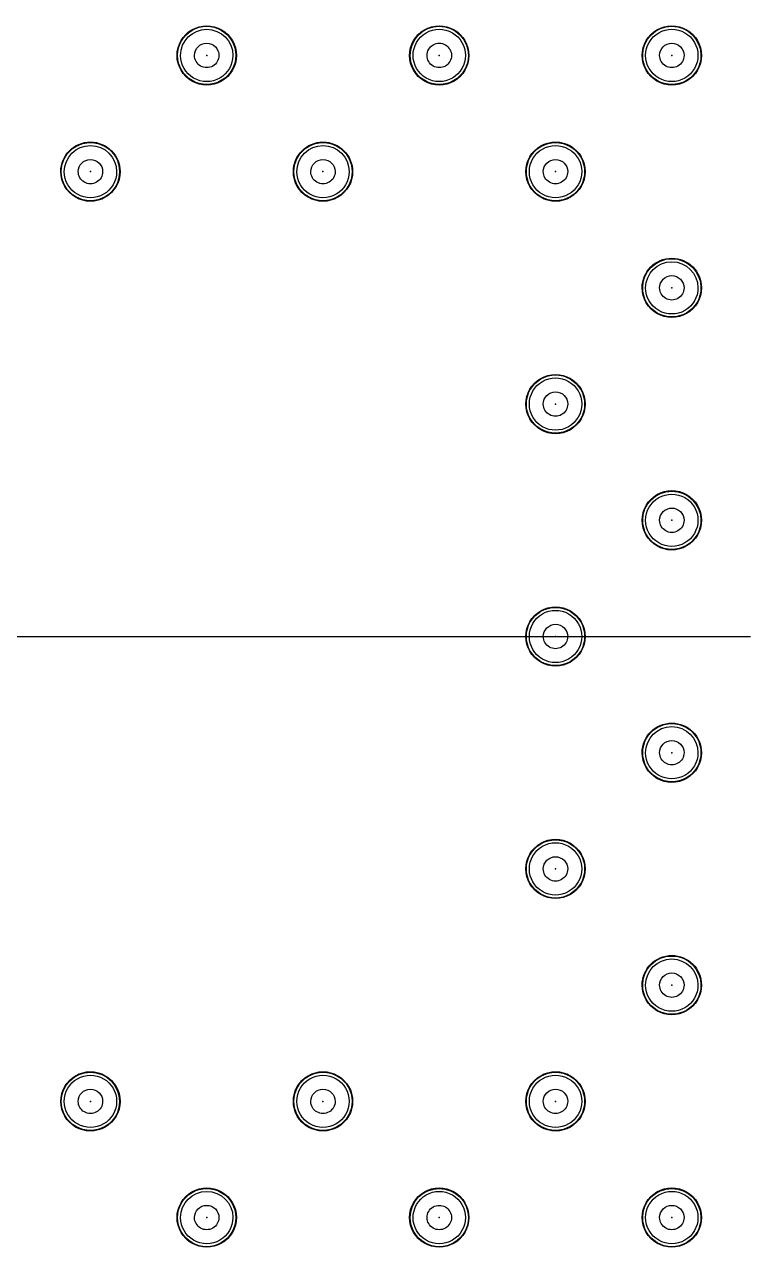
# Model space of a CAD drawing. Header units: millimetres. Extents: x 24815 to 37444, y -10619 to 6020.
# Drawn here: x 28150.46 to 28158.39, y 5863.36 to 5876.74 of the extents above; entities that cross this region are included whole.
import ezdxf

# ---------------------------------------------------------------- set-up
doc = ezdxf.new("R2010")
doc.units = ezdxf.units.MM

# ---------------------------------------------------------------- blocks, each defined once
blk = doc.blocks.new('A$C3CC6408C')
at = {"color": 2}
blk.add_line((-36.124, -39.4), (-16.624, -39.4), dxfattribs=at)
blk.add_line((-36.124, -39.4), (-16.624, -39.4), dxfattribs=at)
at = {"color": 2, "extrusion": (0, 0, -1)}
for centre, major_axis, start_param, end_param in [((-22.564, -33.05), (-0.229, 0.229), 5.497787, 8.63938), ((-22.564, -33.05), (-0.229, 0.229), 5.497787, 8.63938), ((-22.564, -33.05), (-0.225, 0.225), 5.497787, 8.63938), ((-22.564, -33.05), (-0.225, 0.225), 5.497787, 8.63938), ((-22.564, -33.05), (0.202, 0.202), 3.926991, 7.068583), ((-22.564, -33.05), (0.202, 0.202), 3.926991, 7.068583), ((-22.564, -33.05), (0.202, 0.202), 3.926991, 7.068583), ((-22.564, -33.05), (0.202, 0.202), 3.926991, 7.068583), ((-22.564, -33.05), (0.202, 0.202), 3.926991, 7.068583), ((-22.564, -33.05), (0.202, 0.202), 3.926991, 7.068583), ((-22.564, -33.05), (0.202, 0.202), 3.926991, 7.068583), ((-22.564, -33.05), (0.202, 0.202), 3.926991, 7.068583), ((-22.564, -33.05), (0.202, 0.202), 3.926991, 7.068583), ((-22.564, -33.05), (0.202, 0.202), 3.926991, 7.068583), ((-22.564, -33.05), (0.202, 0.202), 3.926991, 7.068583), ((-20.024, -33.05), (-0.229, 0.229), 5.497787, 8.63938), ((-20.024, -33.05), (-0.229, 0.229), 5.497787, 8.63938), ((-20.024, -33.05), (0.225, 0.225), 3.926991, 7.068583), ((-20.024, -33.05), (0.225, 0.225), 3.926991, 7.068583), ((-20.024, -33.05), (-0.202, 0.202), 5.497787, 8.63938), ((-20.024, -33.05), (-0.202, 0.202), 5.497787, 8.63938), ((-20.024, -33.05), (-0.202, 0.202), 5.497787, 8.63938), ((-20.024, -33.05), (-0.202, 0.202), 5.497787, 8.63938), ((-20.024, -33.05), (-0.202, 0.202), 5.497787, 8.63938), ((-20.024, -33.05), (-0.202, 0.202), 5.497787, 8.63938), ((-20.024, -33.05), (-0.202, 0.202), 5.497787, 8.63938), ((-20.024, -33.05), (-0.202, 0.202), 5.497787, 8.63938), ((-20.024, -33.05), (-0.202, 0.202), 5.497787, 8.63938), ((-20.024, -33.05), (-0.202, 0.202), 5.497787, 8.63938), ((-20.024, -33.05), (-0.202, 0.202), 5.497787, 8.63938), ((-17.484, -33.05), (-0.229, 0.229), 5.497787, 8.63938), ((-17.484, -33.05), (-0.229, 0.229), 5.497787, 8.63938), ((-17.484, -33.05), (0.225, 0.225), 3.926991, 7.068583), ((-17.484, -33.05), (0.225, 0.225), 3.926991, 7.068583), ((-17.484, -33.05), (-0.202, 0.202), 5.497787, 8.63938), ((-17.484, -33.05), (-0.202, 0.202), 5.497787, 8.63938), ((-17.484, -33.05), (-0.202, 0.202), 5.497787, 8.63938), ((-17.484, -33.05), (-0.202, 0.202), 5.497787, 8.63938), ((-17.484, -33.05), (-0.202, 0.202), 5.497787, 8.63938), ((-17.484, -33.05), (-0.202, 0.202), 5.497787, 8.63938), ((-17.484, -33.05), (-0.202, 0.202), 5.497787, 8.63938), ((-17.484, -33.05), (-0.202, 0.202), 5.497787, 8.63938), ((-17.484, -33.05), (-0.202, 0.202), 5.497787, 8.63938), ((-17.484, -33.05), (-0.202, 0.202), 5.497787, 8.63938), ((-17.484, -33.05), (-0.202, 0.202), 5.497787, 8.63938), ((-22.564, -33.05), (0.0943, 0.0943), 3.926991, 7.068583), ((-22.564, -33.05), (0.0943, 0.0943), 3.926991, 7.068583), ((-20.024, -33.05), (-0.0943, 0.0943), 5.497787, 8.63938), ((-20.024, -33.05), (-0.0943, 0.0943), 5.497787, 8.63938), ((-17.484, -33.05), (0.0943, 0.0943), 3.926991, 7.068583), ((-17.484, -33.05), (0.0943, 0.0943), 3.926991, 7.068583), ((-22.564, -33.05), (0.229, 0.229), 0.785398, 3.926991), ((-22.564, -33.05), (0.229, 0.229), 0.785398, 3.926991), ((-22.564, -33.05), (0.225, 0.225), 0.785398, 3.926991), ((-22.564, -33.05), (0.225, 0.225), 0.785398, 3.926991), ((-22.564, -33.05), (0.202, 0.202), 0.785398, 3.926991), ((-22.564, -33.05), (0.202, 0.202), 0.785398, 3.926991), ((-22.564, -33.05), (0.202, 0.202), 0.785398, 3.926991), ((-22.564, -33.05), (0.202, 0.202), 0.785398, 3.926991), ((-22.564, -33.05), (0.202, 0.202), 0.785398, 3.926991), ((-22.564, -33.05), (0.202, 0.202), 0.785398, 3.926991), ((-22.564, -33.05), (0.202, 0.202), 0.785398, 3.926991), ((-22.564, -33.05), (0.202, 0.202), 0.785398, 3.926991), ((-22.564, -33.05), (0.202, 0.202), 0.785398, 3.926991), ((-22.564, -33.05), (0.202, 0.202), 0.785398, 3.926991), ((-22.564, -33.05), (0.202, 0.202), 0.785398, 3.926991), ((-22.564, -33.05), (-0.0943, 0.0943), 2.356194, 5.497787), ((-22.564, -33.05), (-0.0943, 0.0943), 2.356194, 5.497787), ((-20.024, -33.05), (0.229, 0.229), 0.785398, 3.926991), ((-20.024, -33.05), (0.229, 0.229), 0.785398, 3.926991), ((-20.024, -33.05), (0.225, 0.225), 0.785398, 3.926991), ((-20.024, -33.05), (0.225, 0.225), 0.785398, 3.926991), ((-20.024, -33.05), (0.202, 0.202), 0.785398, 3.926991), ((-20.024, -33.05), (0.202, 0.202), 0.785398, 3.926991), ((-20.024, -33.05), (0.202, 0.202), 0.785398, 3.926991), ((-20.024, -33.05), (0.202, 0.202), 0.785398, 3.926991), ((-20.024, -33.05), (0.202, 0.202), 0.785398, 3.926991), ((-20.024, -33.05), (0.202, 0.202), 0.785398, 3.926991), ((-20.024, -33.05), (0.202, 0.202), 0.785398, 3.926991), ((-20.024, -33.05), (0.202, 0.202), 0.785398, 3.926991), ((-20.024, -33.05), (0.202, 0.202), 0.785398, 3.926991), ((-20.024, -33.05), (0.202, 0.202), 0.785398, 3.926991), ((-20.024, -33.05), (0.202, 0.202), 0.785398, 3.926991), ((-20.024, -33.05), (-0.0943, 0.0943), 2.356194, 5.497787), ((-20.024, -33.05), (-0.0943, 0.0943), 2.356194, 5.497787), ((-17.484, -33.05), (0.229, 0.229), 0.785398, 3.926991), ((-17.484, -33.05), (0.229, 0.229), 0.785398, 3.926991), ((-17.484, -33.05), (-0.225, 0.225), 2.356194, 5.497787), ((-17.484, -33.05), (-0.225, 0.225), 2.356194, 5.497787), ((-17.484, -33.05), (-0.202, 0.202), 2.356194, 5.497787), ((-17.484, -33.05), (-0.202, 0.202), 2.356194, 5.497787), ((-17.484, -33.05), (-0.202, 0.202), 2.356194, 5.497787), ((-17.484, -33.05), (-0.202, 0.202), 2.356194, 5.497787), ((-17.484, -33.05), (-0.202, 0.202), 2.356194, 5.497787), ((-17.484, -33.05), (-0.202, 0.202), 2.356194, 5.497787), ((-17.484, -33.05), (-0.202, 0.202), 2.356194, 5.497787), ((-17.484, -33.05), (-0.202, 0.202), 2.356194, 5.497787), ((-17.484, -33.05), (-0.202, 0.202), 2.356194, 5.497787), ((-17.484, -33.05), (-0.202, 0.202), 2.356194, 5.497787), ((-17.484, -33.05), (-0.202, 0.202), 2.356194, 5.497787), ((-17.484, -33.05), (0.0943, 0.0943), 0.785398, 3.926991), ((-17.484, -33.05), (0.0943, 0.0943), 0.785398, 3.926991), ((-23.834, -34.32), (0.229, 0.229), 3.926991, 7.068583), ((-23.834, -34.32), (0.229, 0.229), 3.926991, 7.068583), ((-23.834, -34.32), (-0.225, 0.225), 5.497787, 8.63938), ((-23.834, -34.32), (-0.225, 0.225), 5.497787, 8.63938), ((-23.834, -34.32), (0.202, 0.202), 3.926991, 7.068583), ((-23.834, -34.32), (0.202, 0.202), 3.926991, 7.068583), ((-23.834, -34.32), (0.202, 0.202), 3.926991, 7.068583), ((-23.834, -34.32), (0.202, 0.202), 3.926991, 7.068583), ((-23.834, -34.32), (0.202, 0.202), 3.926991, 7.068583), ((-23.834, -34.32), (0.202, 0.202), 3.926991, 7.068583), ((-23.834, -34.32), (0.202, 0.202), 3.926991, 7.068583), ((-23.834, -34.32), (0.202, 0.202), 3.926991, 7.068583), ((-23.834, -34.32), (0.202, 0.202), 3.926991, 7.068583), ((-23.834, -34.32), (0.202, 0.202), 3.926991, 7.068583), ((-23.834, -34.32), (0.202, 0.202), 3.926991, 7.068583), ((-21.294, -34.32), (0.229, 0.229), 3.926991, 7.068583), ((-21.294, -34.32), (0.229, 0.229), 3.926991, 7.068583), ((-21.294, -34.32), (-0.225, 0.225), 5.497787, 8.63938), ((-21.294, -34.32), (-0.225, 0.225), 5.497787, 8.63938), ((-21.294, -34.32), (0.202, 0.202), 3.926991, 7.068583), ((-21.294, -34.32), (0.202, 0.202), 3.926991, 7.068583), ((-21.294, -34.32), (0.202, 0.202), 3.926991, 7.068583), ((-21.294, -34.32), (0.202, 0.202), 3.926991, 7.068583), ((-21.294, -34.32), (0.202, 0.202), 3.926991, 7.068583), ((-21.294, -34.32), (0.202, 0.202), 3.926991, 7.068583), ((-21.294, -34.32), (0.202, 0.202), 3.926991, 7.068583), ((-21.294, -34.32), (0.202, 0.202), 3.926991, 7.068583), ((-21.294, -34.32), (0.202, 0.202), 3.926991, 7.068583), ((-21.294, -34.32), (0.202, 0.202), 3.926991, 7.068583), ((-21.294, -34.32), (0.202, 0.202), 3.926991, 7.068583), ((-18.754, -34.32), (-0.229, 0.229), 5.497787, 8.63938), ((-18.754, -34.32), (-0.229, 0.229), 5.497787, 8.63938), ((-18.754, -34.32), (-0.225, 0.225), 5.497787, 8.63938), ((-18.754, -34.32), (-0.225, 0.225), 5.497787, 8.63938), ((-18.754, -34.32), (-0.202, 0.202), 5.497787, 8.63938), ((-18.754, -34.32), (-0.202, 0.202), 5.497787, 8.63938), ((-18.754, -34.32), (-0.202, 0.202), 5.497787, 8.63938), ((-18.754, -34.32), (-0.202, 0.202), 5.497787, 8.63938), ((-18.754, -34.32), (-0.202, 0.202), 5.497787, 8.63938), ((-18.754, -34.32), (-0.202, 0.202), 5.497787, 8.63938), ((-18.754, -34.32), (-0.202, 0.202), 5.497787, 8.63938), ((-18.754, -34.32), (-0.202, 0.202), 5.497787, 8.63938), ((-18.754, -34.32), (-0.202, 0.202), 5.497787, 8.63938), ((-18.754, -34.32), (-0.202, 0.202), 5.497787, 8.63938), ((-18.754, -34.32), (-0.202, 0.202), 5.497787, 8.63938), ((-23.834, -34.32), (0.0943, 0.0943), 3.926991, 7.068583), ((-23.834, -34.32), (0.0943, 0.0943), 3.926991, 7.068583), ((-21.294, -34.32), (0.0943, 0.0943), 3.926991, 7.068583), ((-21.294, -34.32), (0.0943, 0.0943), 3.926991, 7.068583), ((-18.754, -34.32), (0.0943, 0.0943), 3.926991, 7.068583), ((-18.754, -34.32), (0.0943, 0.0943), 3.926991, 7.068583), ((-23.834, -34.32), (0.229, 0.229), 0.785398, 3.926991), ((-23.834, -34.32), (0.229, 0.229), 0.785398, 3.926991), ((-23.834, -34.32), (-0.225, 0.225), 2.356194, 5.497787), ((-23.834, -34.32), (-0.225, 0.225), 2.356194, 5.497787), ((-23.834, -34.32), (-0.202, 0.202), 2.356194, 5.497787), ((-23.834, -34.32), (-0.202, 0.202), 2.356194, 5.497787), ((-23.834, -34.32), (-0.202, 0.202), 2.356194, 5.497787), ((-23.834, -34.32), (-0.202, 0.202), 2.356194, 5.497787), ((-23.834, -34.32), (-0.202, 0.202), 2.356194, 5.497787), ((-23.834, -34.32), (-0.202, 0.202), 2.356194, 5.497787), ((-23.834, -34.32), (-0.202, 0.202), 2.356194, 5.497787), ((-23.834, -34.32), (-0.202, 0.202), 2.356194, 5.497787), ((-23.834, -34.32), (-0.202, 0.202), 2.356194, 5.497787), ((-23.834, -34.32), (-0.202, 0.202), 2.356194, 5.497787), ((-23.834, -34.32), (-0.202, 0.202), 2.356194, 5.497787), ((-23.834, -34.32), (0.0943, 0.0943), 0.785398, 3.926991), ((-23.834, -34.32), (0.0943, 0.0943), 0.785398, 3.926991), ((-21.294, -34.32), (0.229, 0.229), 0.785398, 3.926991), ((-21.294, -34.32), (0.229, 0.229), 0.785398, 3.926991), ((-21.294, -34.32), (-0.225, 0.225), 2.356194, 5.497787), ((-21.294, -34.32), (-0.225, 0.225), 2.356194, 5.497787), ((-21.294, -34.32), (-0.202, 0.202), 2.356194, 5.497787), ((-21.294, -34.32), (-0.202, 0.202), 2.356194, 5.497787), ((-21.294, -34.32), (-0.202, 0.202), 2.356194, 5.497787), ((-21.294, -34.32), (-0.202, 0.202), 2.356194, 5.497787), ((-21.294, -34.32), (-0.202, 0.202), 2.356194, 5.497787), ((-21.294, -34.32), (-0.202, 0.202), 2.356194, 5.497787), ((-21.294, -34.32), (-0.202, 0.202), 2.356194, 5.497787), ((-21.294, -34.32), (-0.202, 0.202), 2.356194, 5.497787), ((-21.294, -34.32), (-0.202, 0.202), 2.356194, 5.497787), ((-21.294, -34.32), (-0.202, 0.202), 2.356194, 5.497787), ((-21.294, -34.32), (-0.202, 0.202), 2.356194, 5.497787), ((-21.294, -34.32), (0.0943, 0.0943), 0.785398, 3.926991), ((-21.294, -34.32), (0.0943, 0.0943), 0.785398, 3.926991), ((-18.754, -34.32), (0.229, 0.229), 0.785398, 3.926991), ((-18.754, -34.32), (0.229, 0.229), 0.785398, 3.926991), ((-18.754, -34.32), (0.225, 0.225), 0.785398, 3.926991), ((-18.754, -34.32), (0.225, 0.225), 0.785398, 3.926991), ((-18.754, -34.32), (0.202, 0.202), 0.785398, 3.926991), ((-18.754, -34.32), (0.202, 0.202), 0.785398, 3.926991), ((-18.754, -34.32), (0.202, 0.202), 0.785398, 3.926991), ((-18.754, -34.32), (0.202, 0.202), 0.785398, 3.926991), ((-18.754, -34.32), (0.202, 0.202), 0.785398, 3.926991), ((-18.754, -34.32), (0.202, 0.202), 0.785398, 3.926991), ((-18.754, -34.32), (0.202, 0.202), 0.785398, 3.926991), ((-18.754, -34.32), (0.202, 0.202), 0.785398, 3.926991), ((-18.754, -34.32), (0.202, 0.202), 0.785398, 3.926991), ((-18.754, -34.32), (0.202, 0.202), 0.785398, 3.926991), ((-18.754, -34.32), (0.202, 0.202), 0.785398, 3.926991), ((-18.754, -34.32), (0.0943, 0.0943), 0.785398, 3.926991), ((-18.754, -34.32), (0.0943, 0.0943), 0.785398, 3.926991), ((-17.484, -35.59), (0.229, 0.229), 3.926991, 7.068583), ((-17.484, -35.59), (0.229, 0.229), 3.926991, 7.068583), ((-17.484, -35.59), (0.225, 0.225), 3.926991, 7.068583), ((-17.484, -35.59), (0.225, 0.225), 3.926991, 7.068583), ((-17.484, -35.59), (0.202, 0.202), 3.926991, 7.068583), ((-17.484, -35.59), (0.202, 0.202), 3.926991, 7.068583), ((-17.484, -35.59), (0.202, 0.202), 3.926991, 7.068583), ((-17.484, -35.59), (0.202, 0.202), 3.926991, 7.068583), ((-17.484, -35.59), (0.202, 0.202), 3.926991, 7.068583), ((-17.484, -35.59), (0.202, 0.202), 3.926991, 7.068583), ((-17.484, -35.59), (0.202, 0.202), 3.926991, 7.068583), ((-17.484, -35.59), (0.202, 0.202), 3.926991, 7.068583), ((-17.484, -35.59), (0.202, 0.202), 3.926991, 7.068583), ((-17.484, -35.59), (0.202, 0.202), 3.926991, 7.068583), ((-17.484, -35.59), (0.202, 0.202), 3.926991, 7.068583), ((-17.484, -35.59), (0.0943, 0.0943), 3.926991, 7.068583), ((-17.484, -35.59), (0.0943, 0.0943), 3.926991, 7.068583), ((-17.484, -35.59), (-0.229, 0.229), 2.356194, 5.497787), ((-17.484, -35.59), (-0.229, 0.229), 2.356194, 5.497787), ((-17.484, -35.59), (-0.225, 0.225), 2.356194, 5.497787), ((-17.484, -35.59), (-0.225, 0.225), 2.356194, 5.497787), ((-17.484, -35.59), (-0.202, 0.202), 2.356194, 5.497787), ((-17.484, -35.59), (-0.202, 0.202), 2.356194, 5.497787), ((-17.484, -35.59), (-0.202, 0.202), 2.356194, 5.497787), ((-17.484, -35.59), (-0.202, 0.202), 2.356194, 5.497787), ((-17.484, -35.59), (-0.202, 0.202), 2.356194, 5.497787), ((-17.484, -35.59), (-0.202, 0.202), 2.356194, 5.497787), ((-17.484, -35.59), (-0.202, 0.202), 2.356194, 5.497787), ((-17.484, -35.59), (-0.202, 0.202), 2.356194, 5.497787), ((-17.484, -35.59), (-0.202, 0.202), 2.356194, 5.497787), ((-17.484, -35.59), (-0.202, 0.202), 2.356194, 5.497787), ((-17.484, -35.59), (-0.202, 0.202), 2.356194, 5.497787), ((-17.484, -35.59), (0.0943, 0.0943), 0.785398, 3.926991), ((-17.484, -35.59), (0.0943, 0.0943), 0.785398, 3.926991), ((-18.754, -36.86), (-0.229, 0.229), 5.497787, 8.63938), ((-18.754, -36.86), (-0.229, 0.229), 5.497787, 8.63938), ((-18.754, -36.86), (-0.225, 0.225), 5.497787, 8.63938), ((-18.754, -36.86), (-0.225, 0.225), 5.497787, 8.63938), ((-18.754, -36.86), (-0.202, 0.202), 5.497787, 8.63938), ((-18.754, -36.86), (-0.202, 0.202), 5.497787, 8.63938), ((-18.754, -36.86), (-0.202, 0.202), 5.497787, 8.63938), ((-18.754, -36.86), (-0.202, 0.202), 5.497787, 8.63938), ((-18.754, -36.86), (-0.202, 0.202), 5.497787, 8.63938), ((-18.754, -36.86), (-0.202, 0.202), 5.497787, 8.63938), ((-18.754, -36.86), (-0.202, 0.202), 5.497787, 8.63938), ((-18.754, -36.86), (-0.202, 0.202), 5.497787, 8.63938), ((-18.754, -36.86), (-0.202, 0.202), 5.497787, 8.63938), ((-18.754, -36.86), (-0.202, 0.202), 5.497787, 8.63938), ((-18.754, -36.86), (-0.202, 0.202), 5.497787, 8.63938), ((-18.754, -36.86), (0.0943, 0.0943), 3.926991, 7.068583), ((-18.754, -36.86), (0.0943, 0.0943), 3.926991, 7.068583), ((-18.754, -36.86), (-0.229, 0.229), 2.356194, 5.497787), ((-18.754, -36.86), (-0.229, 0.229), 2.356194, 5.497787), ((-18.754, -36.86), (0.225, 0.225), 0.785398, 3.926991), ((-18.754, -36.86), (0.225, 0.225), 0.785398, 3.926991), ((-18.754, -36.86), (-0.202, 0.202), 2.356194, 5.497787), ((-18.754, -36.86), (-0.202, 0.202), 2.356194, 5.497787), ((-18.754, -36.86), (-0.202, 0.202), 2.356194, 5.497787), ((-18.754, -36.86), (-0.202, 0.202), 2.356194, 5.497787), ((-18.754, -36.86), (-0.202, 0.202), 2.356194, 5.497787), ((-18.754, -36.86), (-0.202, 0.202), 2.356194, 5.497787), ((-18.754, -36.86), (-0.202, 0.202), 2.356194, 5.497787), ((-18.754, -36.86), (-0.202, 0.202), 2.356194, 5.497787), ((-18.754, -36.86), (-0.202, 0.202), 2.356194, 5.497787), ((-18.754, -36.86), (-0.202, 0.202), 2.356194, 5.497787), ((-18.754, -36.86), (-0.202, 0.202), 2.356194, 5.497787), ((-18.754, -36.86), (0.0943, 0.0943), 0.785398, 3.926991), ((-18.754, -36.86), (0.0943, 0.0943), 0.785398, 3.926991), ((-17.484, -38.13), (-0.229, 0.229), 5.497787, 8.63938), ((-17.484, -38.13), (-0.229, 0.229), 5.497787, 8.63938), ((-17.484, -38.13), (0.225, 0.225), 3.926991, 7.068583), ((-17.484, -38.13), (0.225, 0.225), 3.926991, 7.068583), ((-17.484, -38.13), (-0.202, 0.202), 5.497787, 8.63938), ((-17.484, -38.13), (-0.202, 0.202), 5.497787, 8.63938), ((-17.484, -38.13), (-0.202, 0.202), 5.497787, 8.63938), ((-17.484, -38.13), (-0.202, 0.202), 5.497787, 8.63938), ((-17.484, -38.13), (-0.202, 0.202), 5.497787, 8.63938), ((-17.484, -38.13), (-0.202, 0.202), 5.497787, 8.63938), ((-17.484, -38.13), (-0.202, 0.202), 5.497787, 8.63938), ((-17.484, -38.13), (-0.202, 0.202), 5.497787, 8.63938), ((-17.484, -38.13), (-0.202, 0.202), 5.497787, 8.63938), ((-17.484, -38.13), (-0.202, 0.202), 5.497787, 8.63938), ((-17.484, -38.13), (-0.202, 0.202), 5.497787, 8.63938), ((-17.484, -38.13), (0.0943, 0.0943), 3.926991, 7.068583), ((-17.484, -38.13), (0.0943, 0.0943), 3.926991, 7.068583), ((-17.484, -38.13), (0.229, 0.229), 0.785398, 3.926991), ((-17.484, -38.13), (0.229, 0.229), 0.785398, 3.926991), ((-17.484, -38.13), (-0.225, 0.225), 2.356194, 5.497787), ((-17.484, -38.13), (-0.225, 0.225), 2.356194, 5.497787), ((-17.484, -38.13), (-0.202, 0.202), 2.356194, 5.497787), ((-17.484, -38.13), (-0.202, 0.202), 2.356194, 5.497787), ((-17.484, -38.13), (-0.202, 0.202), 2.356194, 5.497787), ((-17.484, -38.13), (-0.202, 0.202), 2.356194, 5.497787), ((-17.484, -38.13), (-0.202, 0.202), 2.356194, 5.497787), ((-17.484, -38.13), (-0.202, 0.202), 2.356194, 5.497787), ((-17.484, -38.13), (-0.202, 0.202), 2.356194, 5.497787), ((-17.484, -38.13), (-0.202, 0.202), 2.356194, 5.497787), ((-17.484, -38.13), (-0.202, 0.202), 2.356194, 5.497787), ((-17.484, -38.13), (-0.202, 0.202), 2.356194, 5.497787), ((-17.484, -38.13), (-0.202, 0.202), 2.356194, 5.497787), ((-17.484, -38.13), (0.0943, 0.0943), 0.785398, 3.926991), ((-17.484, -38.13), (0.0943, 0.0943), 0.785398, 3.926991), ((-18.754, -39.4), (-0.229, 0.229), 5.497787, 8.63938), ((-18.754, -39.4), (-0.229, 0.229), 5.497787, 8.63938), ((-18.754, -39.4), (-0.225, 0.225), 5.497787, 8.63938), ((-18.754, -39.4), (-0.225, 0.225), 5.497787, 8.63938), ((-18.754, -39.4), (-0.202, 0.202), 5.497787, 8.63938), ((-18.754, -39.4), (-0.202, 0.202), 5.497787, 8.63938), ((-18.754, -39.4), (-0.202, 0.202), 5.497787, 8.63938), ((-18.754, -39.4), (-0.202, 0.202), 5.497787, 8.63938), ((-18.754, -39.4), (-0.202, 0.202), 5.497787, 8.63938), ((-18.754, -39.4), (-0.202, 0.202), 5.497787, 8.63938), ((-18.754, -39.4), (-0.202, 0.202), 5.497787, 8.63938), ((-18.754, -39.4), (-0.202, 0.202), 5.497787, 8.63938), ((-18.754, -39.4), (-0.202, 0.202), 5.497787, 8.63938), ((-18.754, -39.4), (-0.202, 0.202), 5.497787, 8.63938), ((-18.754, -39.4), (-0.202, 0.202), 5.497787, 8.63938), ((-18.754, -39.4), (0.0943, 0.0943), 3.926991, 7.068583), ((-18.754, -39.4), (0.0943, 0.0943), 3.926991, 7.068583), ((-18.754, -39.4), (0.229, 0.229), 0.785398, 3.926991), ((-18.754, -39.4), (0.229, 0.229), 0.785398, 3.926991), ((-18.754, -39.4), (0.225, 0.225), 0.785398, 3.926991), ((-18.754, -39.4), (0.225, 0.225), 0.785398, 3.926991), ((-18.754, -39.4), (0.202, 0.202), 0.785398, 3.926991), ((-18.754, -39.4), (0.202, 0.202), 0.785398, 3.926991), ((-18.754, -39.4), (0.202, 0.202), 0.785398, 3.926991), ((-18.754, -39.4), (0.202, 0.202), 0.785398, 3.926991), ((-18.754, -39.4), (0.202, 0.202), 0.785398, 3.926991), ((-18.754, -39.4), (0.202, 0.202), 0.785398, 3.926991), ((-18.754, -39.4), (0.202, 0.202), 0.785398, 3.926991), ((-18.754, -39.4), (0.202, 0.202), 0.785398, 3.926991), ((-18.754, -39.4), (0.202, 0.202), 0.785398, 3.926991), ((-18.754, -39.4), (0.202, 0.202), 0.785398, 3.926991), ((-18.754, -39.4), (0.202, 0.202), 0.785398, 3.926991), ((-18.754, -39.4), (0.0943, 0.0943), 0.785398, 3.926991), ((-18.754, -39.4), (0.0943, 0.0943), 0.785398, 3.926991), ((-17.484, -40.67), (0.229, 0.229), 3.926991, 7.068583), ((-17.484, -40.67), (0.229, 0.229), 3.926991, 7.068583), ((-17.484, -40.67), (-0.225, 0.225), 5.497787, 8.63938), ((-17.484, -40.67), (-0.225, 0.225), 5.497787, 8.63938), ((-17.484, -40.67), (0.202, 0.202), 3.926991, 7.068583), ((-17.484, -40.67), (0.202, 0.202), 3.926991, 7.068583), ((-17.484, -40.67), (0.202, 0.202), 3.926991, 7.068583), ((-17.484, -40.67), (0.202, 0.202), 3.926991, 7.068583), ((-17.484, -40.67), (0.202, 0.202), 3.926991, 7.068583), ((-17.484, -40.67), (0.202, 0.202), 3.926991, 7.068583), ((-17.484, -40.67), (0.202, 0.202), 3.926991, 7.068583), ((-17.484, -40.67), (0.202, 0.202), 3.926991, 7.068583), ((-17.484, -40.67), (0.202, 0.202), 3.926991, 7.068583), ((-17.484, -40.67), (0.202, 0.202), 3.926991, 7.068583), ((-17.484, -40.67), (0.202, 0.202), 3.926991, 7.068583), ((-17.484, -40.67), (0.0943, 0.0943), 3.926991, 7.068583), ((-17.484, -40.67), (0.0943, 0.0943), 3.926991, 7.068583), ((-17.484, -40.67), (0.229, 0.229), 0.785398, 3.926991), ((-17.484, -40.67), (0.229, 0.229), 0.785398, 3.926991), ((-17.484, -40.67), (-0.225, 0.225), 2.356194, 5.497787), ((-17.484, -40.67), (-0.225, 0.225), 2.356194, 5.497787), ((-17.484, -40.67), (-0.202, 0.202), 2.356194, 5.497787), ((-17.484, -40.67), (-0.202, 0.202), 2.356194, 5.497787), ((-17.484, -40.67), (-0.202, 0.202), 2.356194, 5.497787), ((-17.484, -40.67), (-0.202, 0.202), 2.356194, 5.497787), ((-17.484, -40.67), (-0.202, 0.202), 2.356194, 5.497787), ((-17.484, -40.67), (-0.202, 0.202), 2.356194, 5.497787), ((-17.484, -40.67), (-0.202, 0.202), 2.356194, 5.497787), ((-17.484, -40.67), (-0.202, 0.202), 2.356194, 5.497787), ((-17.484, -40.67), (-0.202, 0.202), 2.356194, 5.497787), ((-17.484, -40.67), (-0.202, 0.202), 2.356194, 5.497787), ((-17.484, -40.67), (-0.202, 0.202), 2.356194, 5.497787), ((-17.484, -40.67), (0.0943, 0.0943), 0.785398, 3.926991), ((-17.484, -40.67), (0.0943, 0.0943), 0.785398, 3.926991), ((-18.754, -41.94), (-0.229, 0.229), 5.497787, 8.63938), ((-18.754, -41.94), (-0.229, 0.229), 5.497787, 8.63938), ((-18.754, -41.94), (-0.225, 0.225), 5.497787, 8.63938), ((-18.754, -41.94), (-0.225, 0.225), 5.497787, 8.63938), ((-18.754, -41.94), (-0.202, 0.202), 5.497787, 8.63938), ((-18.754, -41.94), (-0.202, 0.202), 5.497787, 8.63938), ((-18.754, -41.94), (-0.202, 0.202), 5.497787, 8.63938), ((-18.754, -41.94), (-0.202, 0.202), 5.497787, 8.63938), ((-18.754, -41.94), (-0.202, 0.202), 5.497787, 8.63938), ((-18.754, -41.94), (-0.202, 0.202), 5.497787, 8.63938), ((-18.754, -41.94), (-0.202, 0.202), 5.497787, 8.63938), ((-18.754, -41.94), (-0.202, 0.202), 5.497787, 8.63938), ((-18.754, -41.94), (-0.202, 0.202), 5.497787, 8.63938), ((-18.754, -41.94), (-0.202, 0.202), 5.497787, 8.63938), ((-18.754, -41.94), (-0.202, 0.202), 5.497787, 8.63938), ((-18.754, -41.94), (0.0943, 0.0943), 3.926991, 7.068583), ((-18.754, -41.94), (0.0943, 0.0943), 3.926991, 7.068583), ((-18.754, -41.94), (-0.229, 0.229), 2.356194, 5.497787), ((-18.754, -41.94), (-0.229, 0.229), 2.356194, 5.497787), ((-18.754, -41.94), (0.225, 0.225), 0.785398, 3.926991), ((-18.754, -41.94), (0.225, 0.225), 0.785398, 3.926991), ((-18.754, -41.94), (-0.202, 0.202), 2.356194, 5.497787), ((-18.754, -41.94), (-0.202, 0.202), 2.356194, 5.497787), ((-18.754, -41.94), (-0.202, 0.202), 2.356194, 5.497787), ((-18.754, -41.94), (-0.202, 0.202), 2.356194, 5.497787), ((-18.754, -41.94), (-0.202, 0.202), 2.356194, 5.497787), ((-18.754, -41.94), (-0.202, 0.202), 2.356194, 5.497787), ((-18.754, -41.94), (-0.202, 0.202), 2.356194, 5.497787), ((-18.754, -41.94), (-0.202, 0.202), 2.356194, 5.497787), ((-18.754, -41.94), (-0.202, 0.202), 2.356194, 5.497787), ((-18.754, -41.94), (-0.202, 0.202), 2.356194, 5.497787), ((-18.754, -41.94), (-0.202, 0.202), 2.356194, 5.497787), ((-18.754, -41.94), (0.0943, 0.0943), 0.785398, 3.926991), ((-18.754, -41.94), (0.0943, 0.0943), 0.785398, 3.926991), ((-17.484, -43.21), (0.229, 0.229), 3.926991, 7.068583), ((-17.484, -43.21), (0.229, 0.229), 3.926991, 7.068583), ((-17.484, -43.21), (0.225, 0.225), 3.926991, 7.068583), ((-17.484, -43.21), (0.225, 0.225), 3.926991, 7.068583), ((-17.484, -43.21), (0.202, 0.202), 3.926991, 7.068583), ((-17.484, -43.21), (0.202, 0.202), 3.926991, 7.068583), ((-17.484, -43.21), (0.202, 0.202), 3.926991, 7.068583), ((-17.484, -43.21), (0.202, 0.202), 3.926991, 7.068583), ((-17.484, -43.21), (0.202, 0.202), 3.926991, 7.068583), ((-17.484, -43.21), (0.202, 0.202), 3.926991, 7.068583), ((-17.484, -43.21), (0.202, 0.202), 3.926991, 7.068583), ((-17.484, -43.21), (0.202, 0.202), 3.926991, 7.068583), ((-17.484, -43.21), (0.202, 0.202), 3.926991, 7.068583), ((-17.484, -43.21), (0.202, 0.202), 3.926991, 7.068583), ((-17.484, -43.21), (0.202, 0.202), 3.926991, 7.068583), ((-17.484, -43.21), (0.0943, 0.0943), 3.926991, 7.068583), ((-17.484, -43.21), (0.0943, 0.0943), 3.926991, 7.068583), ((-17.484, -43.21), (-0.229, 0.229), 2.356194, 5.497787), ((-17.484, -43.21), (-0.229, 0.229), 2.356194, 5.497787), ((-17.484, -43.21), (-0.225, 0.225), 2.356194, 5.497787), ((-17.484, -43.21), (-0.225, 0.225), 2.356194, 5.497787), ((-17.484, -43.21), (-0.202, 0.202), 2.356194, 5.497787), ((-17.484, -43.21), (-0.202, 0.202), 2.356194, 5.497787), ((-17.484, -43.21), (-0.202, 0.202), 2.356194, 5.497787), ((-17.484, -43.21), (-0.202, 0.202), 2.356194, 5.497787), ((-17.484, -43.21), (-0.202, 0.202), 2.356194, 5.497787), ((-17.484, -43.21), (-0.202, 0.202), 2.356194, 5.497787), ((-17.484, -43.21), (-0.202, 0.202), 2.356194, 5.497787), ((-17.484, -43.21), (-0.202, 0.202), 2.356194, 5.497787), ((-17.484, -43.21), (-0.202, 0.202), 2.356194, 5.497787), ((-17.484, -43.21), (-0.202, 0.202), 2.356194, 5.497787), ((-17.484, -43.21), (-0.202, 0.202), 2.356194, 5.497787), ((-17.484, -43.21), (0.0943, 0.0943), 0.785398, 3.926991), ((-17.484, -43.21), (0.0943, 0.0943), 0.785398, 3.926991), ((-23.834, -44.48), (-0.229, 0.229), 5.497787, 8.63938), ((-23.834, -44.48), (-0.229, 0.229), 5.497787, 8.63938), ((-21.294, -44.48), (-0.229, 0.229), 5.497787, 8.63938), ((-21.294, -44.48), (-0.229, 0.229), 5.497787, 8.63938), ((-23.834, -44.48), (0.225, 0.225), 3.926991, 7.068583), ((-23.834, -44.48), (0.225, 0.225), 3.926991, 7.068583), ((-23.834, -44.48), (-0.202, 0.202), 5.497787, 8.63938), ((-23.834, -44.48), (-0.202, 0.202), 5.497787, 8.63938), ((-23.834, -44.48), (-0.202, 0.202), 5.497787, 8.63938), ((-23.834, -44.48), (-0.202, 0.202), 5.497787, 8.63938), ((-23.834, -44.48), (-0.202, 0.202), 5.497787, 8.63938), ((-23.834, -44.48), (-0.202, 0.202), 5.497787, 8.63938), ((-23.834, -44.48), (-0.202, 0.202), 5.497787, 8.63938), ((-23.834, -44.48), (-0.202, 0.202), 5.497787, 8.63938), ((-23.834, -44.48), (-0.202, 0.202), 5.497787, 8.63938), ((-23.834, -44.48), (-0.202, 0.202), 5.497787, 8.63938), ((-23.834, -44.48), (-0.202, 0.202), 5.497787, 8.63938), ((-21.294, -44.48), (-0.225, 0.225), 5.497787, 8.63938), ((-21.294, -44.48), (-0.225, 0.225), 5.497787, 8.63938), ((-21.294, -44.48), (-0.202, 0.202), 5.497787, 8.63938), ((-21.294, -44.48), (-0.202, 0.202), 5.497787, 8.63938), ((-21.294, -44.48), (-0.202, 0.202), 5.497787, 8.63938), ((-21.294, -44.48), (-0.202, 0.202), 5.497787, 8.63938), ((-21.294, -44.48), (-0.202, 0.202), 5.497787, 8.63938), ((-21.294, -44.48), (-0.202, 0.202), 5.497787, 8.63938), ((-21.294, -44.48), (-0.202, 0.202), 5.497787, 8.63938), ((-21.294, -44.48), (-0.202, 0.202), 5.497787, 8.63938), ((-21.294, -44.48), (-0.202, 0.202), 5.497787, 8.63938), ((-21.294, -44.48), (-0.202, 0.202), 5.497787, 8.63938), ((-21.294, -44.48), (-0.202, 0.202), 5.497787, 8.63938), ((-18.754, -44.48), (-0.229, 0.229), 5.497787, 8.63938), ((-18.754, -44.48), (-0.229, 0.229), 5.497787, 8.63938), ((-18.754, -44.48), (-0.225, 0.225), 5.497787, 8.63938), ((-18.754, -44.48), (-0.225, 0.225), 5.497787, 8.63938), ((-18.754, -44.48), (-0.202, 0.202), 5.497787, 8.63938), ((-18.754, -44.48), (-0.202, 0.202), 5.497787, 8.63938), ((-18.754, -44.48), (-0.202, 0.202), 5.497787, 8.63938), ((-18.754, -44.48), (-0.202, 0.202), 5.497787, 8.63938), ((-18.754, -44.48), (-0.202, 0.202), 5.497787, 8.63938), ((-18.754, -44.48), (-0.202, 0.202), 5.497787, 8.63938), ((-18.754, -44.48), (-0.202, 0.202), 5.497787, 8.63938), ((-18.754, -44.48), (-0.202, 0.202), 5.497787, 8.63938), ((-18.754, -44.48), (-0.202, 0.202), 5.497787, 8.63938), ((-18.754, -44.48), (-0.202, 0.202), 5.497787, 8.63938), ((-18.754, -44.48), (-0.202, 0.202), 5.497787, 8.63938), ((-23.834, -44.48), (0.0943, 0.0943), 3.926991, 7.068583), ((-23.834, -44.48), (0.0943, 0.0943), 3.926991, 7.068583), ((-21.294, -44.48), (0.0943, 0.0943), 3.926991, 7.068583), ((-21.294, -44.48), (0.0943, 0.0943), 3.926991, 7.068583), ((-18.754, -44.48), (0.0943, 0.0943), 3.926991, 7.068583), ((-18.754, -44.48), (0.0943, 0.0943), 3.926991, 7.068583), ((-23.834, -44.48), (0.229, 0.229), 0.785398, 3.926991), ((-23.834, -44.48), (0.229, 0.229), 0.785398, 3.926991), ((-23.834, -44.48), (-0.225, 0.225), 2.356194, 5.497787), ((-23.834, -44.48), (-0.225, 0.225), 2.356194, 5.497787), ((-23.834, -44.48), (-0.202, 0.202), 2.356194, 5.497787), ((-23.834, -44.48), (-0.202, 0.202), 2.356194, 5.497787), ((-23.834, -44.48), (-0.202, 0.202), 2.356194, 5.497787), ((-23.834, -44.48), (-0.202, 0.202), 2.356194, 5.497787), ((-23.834, -44.48), (-0.202, 0.202), 2.356194, 5.497787), ((-23.834, -44.48), (-0.202, 0.202), 2.356194, 5.497787), ((-23.834, -44.48), (-0.202, 0.202), 2.356194, 5.497787), ((-23.834, -44.48), (-0.202, 0.202), 2.356194, 5.497787), ((-23.834, -44.48), (-0.202, 0.202), 2.356194, 5.497787), ((-23.834, -44.48), (-0.202, 0.202), 2.356194, 5.497787), ((-23.834, -44.48), (-0.202, 0.202), 2.356194, 5.497787), ((-23.834, -44.48), (0.0943, 0.0943), 0.785398, 3.926991), ((-23.834, -44.48), (0.0943, 0.0943), 0.785398, 3.926991), ((-21.294, -44.48), (0.229, 0.229), 0.785398, 3.926991), ((-21.294, -44.48), (0.229, 0.229), 0.785398, 3.926991), ((-21.294, -44.48), (-0.225, 0.225), 2.356194, 5.497787), ((-21.294, -44.48), (-0.225, 0.225), 2.356194, 5.497787), ((-21.294, -44.48), (-0.202, 0.202), 2.356194, 5.497787), ((-21.294, -44.48), (-0.202, 0.202), 2.356194, 5.497787), ((-21.294, -44.48), (-0.202, 0.202), 2.356194, 5.497787), ((-21.294, -44.48), (-0.202, 0.202), 2.356194, 5.497787), ((-21.294, -44.48), (-0.202, 0.202), 2.356194, 5.497787), ((-21.294, -44.48), (-0.202, 0.202), 2.356194, 5.497787), ((-21.294, -44.48), (-0.202, 0.202), 2.356194, 5.497787), ((-21.294, -44.48), (-0.202, 0.202), 2.356194, 5.497787), ((-21.294, -44.48), (-0.202, 0.202), 2.356194, 5.497787), ((-21.294, -44.48), (-0.202, 0.202), 2.356194, 5.497787), ((-21.294, -44.48), (-0.202, 0.202), 2.356194, 5.497787), ((-21.294, -44.48), (0.0943, 0.0943), 0.785398, 3.926991), ((-21.294, -44.48), (0.0943, 0.0943), 0.785398, 3.926991), ((-18.754, -44.48), (0.229, 0.229), 0.785398, 3.926991), ((-18.754, -44.48), (0.229, 0.229), 0.785398, 3.926991), ((-18.754, -44.48), (0.225, 0.225), 0.785398, 3.926991), ((-18.754, -44.48), (0.225, 0.225), 0.785398, 3.926991), ((-18.754, -44.48), (0.202, 0.202), 0.785398, 3.926991), ((-18.754, -44.48), (0.202, 0.202), 0.785398, 3.926991), ((-18.754, -44.48), (0.202, 0.202), 0.785398, 3.926991), ((-18.754, -44.48), (0.202, 0.202), 0.785398, 3.926991), ((-18.754, -44.48), (0.202, 0.202), 0.785398, 3.926991), ((-18.754, -44.48), (0.202, 0.202), 0.785398, 3.926991), ((-18.754, -44.48), (0.202, 0.202), 0.785398, 3.926991), ((-18.754, -44.48), (0.202, 0.202), 0.785398, 3.926991), ((-18.754, -44.48), (0.202, 0.202), 0.785398, 3.926991), ((-18.754, -44.48), (0.202, 0.202), 0.785398, 3.926991), ((-18.754, -44.48), (0.202, 0.202), 0.785398, 3.926991), ((-18.754, -44.48), (0.0943, 0.0943), 0.785398, 3.926991), ((-18.754, -44.48), (0.0943, 0.0943), 0.785398, 3.926991), ((-22.564, -45.75), (-0.229, 0.229), 5.497787, 8.63938), ((-22.564, -45.75), (-0.229, 0.229), 5.497787, 8.63938), ((-22.564, -45.75), (-0.225, 0.225), 5.497787, 8.63938), ((-22.564, -45.75), (-0.225, 0.225), 5.497787, 8.63938), ((-22.564, -45.75), (0.202, 0.202), 3.926991, 7.068583), ((-22.564, -45.75), (0.202, 0.202), 3.926991, 7.068583), ((-22.564, -45.75), (0.202, 0.202), 3.926991, 7.068583), ((-22.564, -45.75), (0.202, 0.202), 3.926991, 7.068583), ((-22.564, -45.75), (0.202, 0.202), 3.926991, 7.068583), ((-22.564, -45.75), (0.202, 0.202), 3.926991, 7.068583), ((-22.564, -45.75), (0.202, 0.202), 3.926991, 7.068583), ((-22.564, -45.75), (0.202, 0.202), 3.926991, 7.068583), ((-22.564, -45.75), (0.202, 0.202), 3.926991, 7.068583), ((-22.564, -45.75), (0.202, 0.202), 3.926991, 7.068583), ((-22.564, -45.75), (0.202, 0.202), 3.926991, 7.068583), ((-20.024, -45.75), (-0.229, 0.229), 5.497787, 8.63938), ((-20.024, -45.75), (-0.229, 0.229), 5.497787, 8.63938), ((-20.024, -45.75), (0.225, 0.225), 3.926991, 7.068583), ((-20.024, -45.75), (0.225, 0.225), 3.926991, 7.068583), ((-20.024, -45.75), (-0.202, 0.202), 5.497787, 8.63938), ((-20.024, -45.75), (-0.202, 0.202), 5.497787, 8.63938), ((-20.024, -45.75), (-0.202, 0.202), 5.497787, 8.63938), ((-20.024, -45.75), (-0.202, 0.202), 5.497787, 8.63938), ((-20.024, -45.75), (-0.202, 0.202), 5.497787, 8.63938), ((-20.024, -45.75), (-0.202, 0.202), 5.497787, 8.63938), ((-20.024, -45.75), (-0.202, 0.202), 5.497787, 8.63938), ((-20.024, -45.75), (-0.202, 0.202), 5.497787, 8.63938), ((-20.024, -45.75), (-0.202, 0.202), 5.497787, 8.63938), ((-20.024, -45.75), (-0.202, 0.202), 5.497787, 8.63938), ((-20.024, -45.75), (-0.202, 0.202), 5.497787, 8.63938), ((-17.484, -45.75), (-0.229, 0.229), 5.497787, 8.63938), ((-17.484, -45.75), (-0.229, 0.229), 5.497787, 8.63938), ((-17.484, -45.75), (0.225, 0.225), 3.926991, 7.068583), ((-17.484, -45.75), (0.225, 0.225), 3.926991, 7.068583), ((-17.484, -45.75), (-0.202, 0.202), 5.497787, 8.63938), ((-17.484, -45.75), (-0.202, 0.202), 5.497787, 8.63938), ((-17.484, -45.75), (-0.202, 0.202), 5.497787, 8.63938), ((-17.484, -45.75), (-0.202, 0.202), 5.497787, 8.63938), ((-17.484, -45.75), (-0.202, 0.202), 5.497787, 8.63938), ((-17.484, -45.75), (-0.202, 0.202), 5.497787, 8.63938), ((-17.484, -45.75), (-0.202, 0.202), 5.497787, 8.63938), ((-17.484, -45.75), (-0.202, 0.202), 5.497787, 8.63938), ((-17.484, -45.75), (-0.202, 0.202), 5.497787, 8.63938), ((-17.484, -45.75), (-0.202, 0.202), 5.497787, 8.63938), ((-17.484, -45.75), (-0.202, 0.202), 5.497787, 8.63938), ((-20.024, -45.75), (-0.0943, 0.0943), 5.497787, 8.63938), ((-20.024, -45.75), (-0.0943, 0.0943), 5.497787, 8.63938), ((-22.564, -45.75), (0.0943, 0.0943), 3.926991, 7.068583), ((-22.564, -45.75), (0.0943, 0.0943), 3.926991, 7.068583), ((-17.484, -45.75), (0.0943, 0.0943), 3.926991, 7.068583), ((-17.484, -45.75), (0.0943, 0.0943), 3.926991, 7.068583), ((-22.564, -45.75), (0.229, 0.229), 0.785398, 3.926991), ((-22.564, -45.75), (0.229, 0.229), 0.785398, 3.926991), ((-22.564, -45.75), (0.225, 0.225), 0.785398, 3.926991), ((-22.564, -45.75), (0.225, 0.225), 0.785398, 3.926991), ((-22.564, -45.75), (0.202, 0.202), 0.785398, 3.926991), ((-22.564, -45.75), (0.202, 0.202), 0.785398, 3.926991), ((-22.564, -45.75), (0.202, 0.202), 0.785398, 3.926991), ((-22.564, -45.75), (0.202, 0.202), 0.785398, 3.926991), ((-22.564, -45.75), (0.202, 0.202), 0.785398, 3.926991), ((-22.564, -45.75), (0.202, 0.202), 0.785398, 3.926991), ((-22.564, -45.75), (0.202, 0.202), 0.785398, 3.926991), ((-22.564, -45.75), (0.202, 0.202), 0.785398, 3.926991), ((-22.564, -45.75), (0.202, 0.202), 0.785398, 3.926991), ((-22.564, -45.75), (0.202, 0.202), 0.785398, 3.926991), ((-22.564, -45.75), (0.202, 0.202), 0.785398, 3.926991), ((-22.564, -45.75), (-0.0943, 0.0943), 2.356194, 5.497787), ((-22.564, -45.75), (-0.0943, 0.0943), 2.356194, 5.497787), ((-20.024, -45.75), (0.229, 0.229), 0.785398, 3.926991), ((-20.024, -45.75), (0.229, 0.229), 0.785398, 3.926991), ((-20.024, -45.75), (0.225, 0.225), 0.785398, 3.926991), ((-20.024, -45.75), (0.225, 0.225), 0.785398, 3.926991), ((-20.024, -45.75), (0.202, 0.202), 0.785398, 3.926991), ((-20.024, -45.75), (0.202, 0.202), 0.785398, 3.926991), ((-20.024, -45.75), (0.202, 0.202), 0.785398, 3.926991), ((-20.024, -45.75), (0.202, 0.202), 0.785398, 3.926991), ((-20.024, -45.75), (0.202, 0.202), 0.785398, 3.926991), ((-20.024, -45.75), (0.202, 0.202), 0.785398, 3.926991), ((-20.024, -45.75), (0.202, 0.202), 0.785398, 3.926991), ((-20.024, -45.75), (0.202, 0.202), 0.785398, 3.926991), ((-20.024, -45.75), (0.202, 0.202), 0.785398, 3.926991), ((-20.024, -45.75), (0.202, 0.202), 0.785398, 3.926991), ((-20.024, -45.75), (0.202, 0.202), 0.785398, 3.926991), ((-20.024, -45.75), (-0.0943, 0.0943), 2.356194, 5.497787), ((-20.024, -45.75), (-0.0943, 0.0943), 2.356194, 5.497787), ((-17.484, -45.75), (0.229, 0.229), 0.785398, 3.926991), ((-17.484, -45.75), (0.229, 0.229), 0.785398, 3.926991), ((-17.484, -45.75), (-0.225, 0.225), 2.356194, 5.497787), ((-17.484, -45.75), (-0.225, 0.225), 2.356194, 5.497787), ((-17.484, -45.75), (-0.202, 0.202), 2.356194, 5.497787), ((-17.484, -45.75), (-0.202, 0.202), 2.356194, 5.497787), ((-17.484, -45.75), (-0.202, 0.202), 2.356194, 5.497787), ((-17.484, -45.75), (-0.202, 0.202), 2.356194, 5.497787), ((-17.484, -45.75), (-0.202, 0.202), 2.356194, 5.497787), ((-17.484, -45.75), (-0.202, 0.202), 2.356194, 5.497787), ((-17.484, -45.75), (-0.202, 0.202), 2.356194, 5.497787), ((-17.484, -45.75), (-0.202, 0.202), 2.356194, 5.497787), ((-17.484, -45.75), (-0.202, 0.202), 2.356194, 5.497787), ((-17.484, -45.75), (-0.202, 0.202), 2.356194, 5.497787), ((-17.484, -45.75), (-0.202, 0.202), 2.356194, 5.497787), ((-17.484, -45.75), (0.0943, 0.0943), 0.785398, 3.926991), ((-17.484, -45.75), (0.0943, 0.0943), 0.785398, 3.926991)]:
    blk.add_ellipse(centre, major_axis=major_axis, ratio=1, start_param=start_param, end_param=end_param, dxfattribs=at)
at = {"color": 2}
for p in [(-22.564, -33.05), (-20.024, -33.05), (-17.484, -33.05), (-23.834, -34.32), (-21.294, -34.32), (-18.754, -34.32), (-17.484, -35.59), (-18.754, -36.86), (-17.484, -38.13), (-18.754, -39.4), (-17.484, -40.67), (-18.754, -41.94), (-17.484, -43.21), (-23.834, -44.48), (-21.294, -44.48), (-18.754, -44.48), (-22.564, -45.75), (-20.024, -45.75), (-17.484, -45.75)]:
    blk.add_point(p, dxfattribs=at)

msp = doc.modelspace()

# ---------------------------------------------------------------- block references
msp.add_blockref('A$C3CC6408C', (28175.01663, 5909.45129))

doc.saveas('drawing.dxf')
